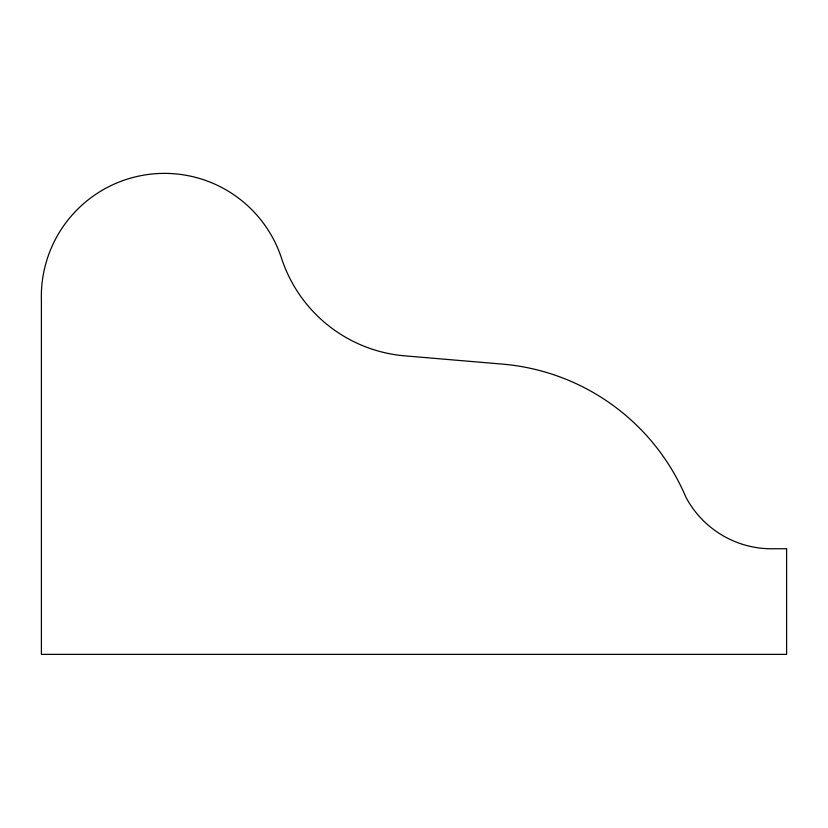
<?xml version="1.0" encoding="UTF-8"?>
<svg xmlns="http://www.w3.org/2000/svg" width="828" height="828" viewBox="0 0 828 828"><rect width="100%" height="100%" fill="white"/><g stroke="black" fill="none" stroke-linecap="round" stroke-linejoin="round"><path stroke-width="1.24" d="M786.6 548.747L774.159 548.747A97.042 97.042 0 0 1 685.781 496.955A219.337 219.337 0 0 0 500.598 363.958L406.848 356.019A142.354 142.354 0 0 1 281.323 257.632A123.144 123.144 0 0 0 41.4 300.481L41.4 654.379L786.6 654.379L786.6 548.747"/></g></svg>
